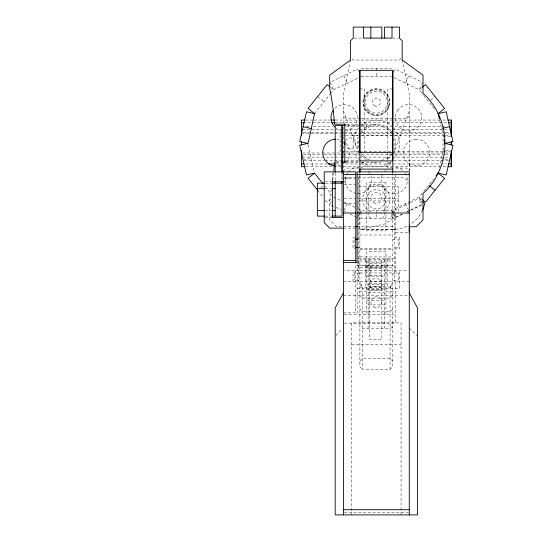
<?xml version="1.0" encoding="UTF-8"?>
<svg xmlns="http://www.w3.org/2000/svg" width="542" height="542" viewBox="0 0 542 542"><rect width="100%" height="100%" fill="white"/><g stroke="black" fill="none" stroke-linecap="round" stroke-linejoin="round"><path stroke-width="0.41" stroke-dasharray="2.71 2.03" d="M342.036 173.155L342.036 180.676L342.056 173.047M359.881 212.559L359.881 229.49L392.814 229.49A32.5 32.5 0 0 0 409.827 224.679M359.881 211.712L359.881 172.769M366.744 125.548L366.744 126.753L366.744 125.548L345.979 125.548M409.278 163.969L409.203 170.832L406.459 168.088L393.898 168.088M350.505 60.033L343.411 93.698L343.411 122.804M439.447 167.525L443.851 148.217M390.64 162.044L390.071 163.623A19.898 19.898 0 0 1 383.736 167.688M393.512 154.152L409.278 110.744M331.426 201.482L329.997 204.442L335.2 206.949M393.756 72.045L395.186 69.078L421.988 81.991M344.109 210.33L347.327 203.65M405.369 83.122L408.939 75.704M357.51 217.694L359.292 213.982M359.651 213.243L361.08 210.276L391.615 210.276L419.122 197.031L423.241 191.868M422.699 82.33L419.122 89.748L423.241 94.911M390.071 369.448L390.071 287.118L392.814 281.63L359.881 281.63L362.625 287.118L362.625 369.448L390.071 369.448L392.814 366.683L392.814 259.672L359.881 259.672L359.881 366.683L362.625 369.448M314.529 113.617L329.97 94.261M330.485 93.617L333.567 89.748L360.335 76.856M423.756 191.224L433.532 178.962M401.094 58.387L399.447 60.033L353.248 60.033L350.505 57.289M409.278 115.941L406.534 118.691L393.959 118.691M343.96 182.281L348.906 177.342M381.832 218.507L384.583 215.763L384.583 186.949L381.832 184.205L370.857 184.205L368.113 186.949L368.113 211.651M390.071 287.118L392.814 284.374M392.814 309.075L390.071 311.819L362.625 311.819L359.881 309.075M335.769 335.6L342.239 329.184M392.814 295.349L390.071 298.073L362.625 298.073L359.881 295.349M359.881 361.216L362.625 358.492L390.071 358.492L392.814 361.216M348.499 171.882L351.067 169.592A13.171 13.171 0 0 1 358.879 167.309M421.696 87.696L419.122 89.748L393.113 77.221M320.83 187.661L323.405 185.608M430.572 100.141L435.077 96.551M330.993 199.083L327.131 202.159L324.814 199.253M392.814 229.49L396.534 229.266M342.497 164.436L343.858 163.467M392.984 213.494L392.984 210.987L409.705 202.932M410.463 202.566L418.824 198.541L422.089 201.143M402.076 214.131L392.991 218.501L384.691 223.988L359.881 229.496L392.835 229.469M406.568 211.963L421.764 204.646L418.824 198.541M402.618 214.11L395.186 217.694L392.686 212.505M407.083 211.963L410.057 210.533M410.47 210.33L422.699 204.442L419.122 197.031L421.696 199.083M392.814 327.28L390.071 328.283L362.625 328.283L359.881 327.28M303.107 160.107L311.135 158.271M366.744 291.122L357.137 291.122M385.951 291.169L395.558 291.169M354.082 38.075L362.469 38.075M392.74 38.075L398.621 38.075M361.08 68.265L391.615 68.265M361.08 76.497L391.615 76.497M359.881 88.963L364.807 88.963L364.807 151.807M392.801 88.963L387.828 88.963L387.835 151.394M360.416 118.691L346.162 118.691L343.411 115.941M361.25 118.691L393.119 118.691M305.641 120.06L313.262 120.06M314.109 120.06L330.193 120.06M335.274 120.06L360.681 120.06M361.528 120.06L439.433 120.06M442.814 120.06L447.055 120.06M303.222 122.804L331.04 122.804M335.031 122.804L449.453 122.804M346.216 124.179L376.344 124.179M306.487 126.476L309.875 126.476M313.256 126.476L332.734 126.476M346.284 126.476L360.674 126.476M361.521 126.476L446.195 126.476M302.246 129.667L449.589 129.667M303.1 132.356L310.722 132.356M311.569 132.356L360.674 132.356M361.521 132.356L444.501 132.356M445.348 132.356L449.582 132.356M301.406 133.779L442.807 133.779M443.593 133.779L449.582 133.779M352.28 135.154L400.409 135.154M344.997 135.243L340.125 135.243L340.125 151.53L344.997 151.53M345.803 135.243L360.498 135.243M361.338 135.243L444.548 135.243M445.388 135.243L450.436 135.243M450.449 136.523L443.038 136.523L443.038 150.249L450.449 150.249M345.803 151.53L357.977 151.53M359.658 151.53L442.868 151.53M443.708 151.53L450.436 151.53M302.389 152.993L321.724 152.993M322.483 152.993L359.461 152.993M393.235 152.993L449.582 152.993M303.1 154.423L323.418 154.423M324.265 154.423L360.674 154.423M361.521 154.423L444.501 154.423M445.348 154.423L449.582 154.423M302.246 157.112L444.501 157.112M445.348 157.112L449.589 157.112M303.947 160.303L324.265 160.303M325.112 160.303L341.203 160.303M346.284 160.303L358.98 160.303M393.695 160.303L448.735 160.303M335.952 161.225L340.999 161.225M345.979 161.225L359.332 161.225M336.175 162.6L341.196 162.6M346.216 162.6L360.572 162.6M361.284 162.6L376.344 162.6M305.641 163.969L327.653 163.969M335.877 163.969L358.987 163.969M359.834 163.969L440.28 163.969M441.086 163.969L447.055 163.969M305.641 166.712L439.433 166.712M442.814 166.712L447.055 166.712M358.723 168.088L346.162 168.088L343.411 170.832L343.411 163.969M344.224 177.342L356.331 177.342M358.194 177.342L403.79 177.342L408.729 182.281M344.238 178.718L354.942 178.718M325.024 181.807L331.616 181.807M325.457 183.182L331.135 183.182M344.238 184.205L355.762 184.205M358.818 186.672L398.302 186.672L398.302 212.064M325.457 188.67L331.135 188.67M344.238 198.751L355.762 198.751M358.818 198.751L398.302 198.751M358.818 200.947L398.302 200.947M344.238 203.413L355.762 203.413M325.444 210.621L331.135 210.621M325.444 216.116L331.135 216.116M325.024 217.484L331.616 217.484M355.762 226.739L336.555 226.739L329.692 219.883L329.692 198.277A277.179 277.179 0 0 0 331.365 189.219M357.137 226.739L395.558 226.739M343.411 228.114L355.762 228.114M395.558 232.233L409.278 232.233M359.881 234.977L392.808 234.977M355.078 237.721L353.018 237.721L353.018 248.697L355.762 248.697M358.309 239.09L359.881 239.09M392.814 239.09L398.302 239.09L398.302 247.328L392.814 247.328M358.309 247.328L359.881 247.328M359.881 248.697L392.814 248.697M359.881 249.469L392.814 249.469M359.881 256.928L392.814 256.928M394.183 258.304L358.506 258.304L358.479 270.654L344.251 270.654M359.881 261.048L392.814 261.048M366.744 262.416L385.951 262.416M369.488 263.622L381.832 263.622M359.881 265.16L365.369 265.16M366.744 265.16L385.951 265.16M387.327 265.16L392.814 265.16M357.137 265.621L395.558 265.621M365.369 266.535L387.327 266.535M359.881 267.477L368.113 267.477M369.488 267.477L381.832 267.477M384.583 267.477L392.814 267.477M366.744 267.911L385.951 267.911M369.488 268.365L381.832 268.358M359.881 270.654L392.814 270.654M394.183 270.654L408.438 270.654M355.762 272.023L353.018 272.023L353.018 281.63M359.881 272.965L368.113 272.965M369.488 272.965L381.832 272.965M384.583 272.965L392.814 272.965M359.881 273.398L354.393 273.398L354.393 280.255L359.881 280.255M392.814 273.398L398.302 273.398L398.302 280.255L392.814 280.255M369.488 275.77L381.832 275.77M366.744 276.142L385.951 276.142M343.411 281.63L358.506 281.63L358.506 214.185M409.278 281.63L394.183 281.63L394.183 214.185M369.488 283.629L381.832 283.629M359.881 287.118L392.814 287.118M357.137 288.493L399.671 288.493L399.671 272.023L395.558 272.023L395.558 248.697L399.671 248.697L399.671 237.721L395.558 237.721L395.558 172.702M366.744 289.916L385.951 289.916M369.488 290.451L381.832 290.451M368.113 292.585L384.583 292.585M343.411 295.349L355.762 295.349M357.137 295.349L409.278 295.349M366.744 300.248L385.951 300.248M368.113 304.889L384.583 304.889M343.411 312.856L355.762 312.856L355.762 263.69M344.224 314.231L395.558 314.231M344.258 323.154L395.558 323.154L395.558 281.63M351.629 344.421L401.046 344.421M344.258 512.197L408.438 512.197M336.717 139.111L340.18 139.7A13.448 13.448 0 0 1 342.137 140.48M441.561 158.271L443.966 158.82M444.772 159.002L448.783 159.917M341.25 130.473L338.892 129.795A13.171 13.171 0 0 1 335.952 128.02M333.567 197.031L341.006 200.608M343.98 202.044L355.132 207.41M357.734 208.663L361.08 210.276L361.08 213.568M335.945 207.308L341.148 209.815M344.123 211.251L345.613 211.963M350.071 214.11L356.765 217.335M330.349 87.181L333.567 89.748L329.997 82.33L357.51 69.078L358.939 72.045M317.612 96.551L324.048 101.686M402.36 170.249L401.629 169.592A13.171 13.171 0 0 0 393.817 167.309M409.278 328.018L416.927 335.6M370.857 218.507L368.113 215.763L368.113 212.471M359.881 284.374L362.625 287.118M423.756 95.555L434.338 108.827M325.112 186.421L331.514 194.449M317.612 190.222L323.31 197.369M343.75 75.704L347.327 83.122M405.369 203.65L408.587 210.33M392.984 210.987L395.924 217.091M392.327 211.759L391.615 210.276L391.615 213.568M343.411 110.744L359.183 154.152M362.049 162.044L362.625 163.623A19.898 19.898 0 0 0 368.96 167.688M439.589 119.884L443.702 137.905M308.107 144.999L314.36 172.39M402.191 60.033L409.278 93.698L409.278 170.655M392.984 212.654L392.991 218.501L392.984 214.327M401.046 514.9L401.046 322.883L351.629 322.883L351.629 514.9M394.183 177.342L394.183 213.609M392.814 172.762L392.814 258.304M391.615 214.395L391.615 218.507L361.08 218.507L361.08 214.395M387.835 152.234L387.835 168.264M387.327 259.672L387.327 287.118M385.951 314.231L385.951 286.508L366.744 286.508L366.744 314.231M384.583 259.672L384.583 328.283M381.832 259.672L381.832 339.529L369.488 339.529L369.488 259.672M381.148 280.268A5.488 1.511 0 0 1 372.916 281.583A5.488 1.511 0 0 1 372.916 278.961A5.488 1.511 0 0 1 381.148 280.268L381.148 288.181M376.344 68.265L376.344 76.497M376.344 210.276L376.344 213.568M376.344 214.395L376.344 218.507M370.857 265.16L370.857 276.142M370.172 280.268L370.172 288.181M368.113 259.672L368.113 328.283M365.369 259.672L365.369 287.118M359.881 174.178L359.881 258.304M358.506 177.342L358.506 213.609M357.137 263.405L357.137 314.231M354.393 239.916L354.393 246.502M343.411 127.004L343.411 159.768M335.186 172.871L335.186 181.184M332.436 172.681L332.436 181.807M371.433 212.112A13.719 13.719 0 0 1 365.681 190.662A13.719 13.719 0 0 1 387.855 191.827A13.719 13.719 0 0 1 379.895 212.552M333.635 172.634A277.179 277.179 0 0 1 332.734 180.113M392.984 133.779A19.214 19.214 0 0 1 393.756 151.509M392.55 153.704A19.214 19.214 0 0 1 385.951 160.025M381.317 161.943A19.214 19.214 0 0 1 371.372 161.943M366.744 160.025A19.214 19.214 0 0 1 360.139 153.704M359.712 152.993A19.214 19.214 0 0 1 359.712 133.779M361.108 131.692A19.214 19.214 0 0 1 392.55 133.068M422.448 210.33A32.5 32.5 0 0 1 410.457 224.28M345.539 140.642A5.488 5.488 0 0 1 353.818 139.186A5.488 5.488 0 0 1 353.818 147.593A5.488 5.488 0 0 1 345.539 146.13M393.58 138.772A17.839 17.839 0 0 1 393.58 148.007M390.958 153.616A17.839 17.839 0 0 1 381.703 160.398M369.522 159.87A17.839 17.839 0 0 1 361.731 153.616M359.116 148.007A17.839 17.839 0 0 1 359.116 138.772M361.297 133.806A17.839 17.839 0 0 1 391.392 133.806M358.093 193.643A13.171 13.171 0 0 0 371.426 182.925L371.622 179.49A13.171 13.171 0 0 0 370.918 176.123M356.04 193.419A13.171 13.171 0 0 1 347.659 172.973M360.931 167.532A13.171 13.171 0 0 1 362.93 168.074M368.072 171.441A13.171 13.171 0 0 1 370.396 174.849M346.074 143.4A13.448 13.448 0 0 1 346.338 161.394M340.559 165.276A13.448 13.448 0 0 1 335.708 165.988M345.64 130.812A13.171 13.171 0 0 0 356.426 112.905L354.759 109.897A13.171 13.171 0 0 0 333.865 109.511M343.567 130.879A13.171 13.171 0 0 1 342.198 130.744M405.037 172.973A13.171 13.171 0 0 1 399.298 192.627A13.171 13.171 0 0 1 381.263 182.925L381.073 179.49A13.171 13.171 0 0 1 382.611 174.233M384.156 171.963A13.171 13.171 0 0 1 385.613 170.493M389.759 168.074A13.171 13.171 0 0 1 391.758 167.532M393.878 128A23.326 23.326 0 0 1 393.878 158.772M390.545 161.895A23.326 23.326 0 0 1 362.144 161.895M359.854 159.883A23.326 23.326 0 0 1 359.326 127.438A23.326 23.326 0 0 1 391.731 125.852M389.068 105.629L387.754 108.806A13.171 13.171 0 0 1 364.935 108.806L363.621 105.629A13.171 13.171 0 0 1 376.344 89.051A13.171 13.171 0 0 1 389.068 105.629M397.93 109.897L396.27 112.905A13.171 13.171 0 0 0 410.497 130.744C415.07 129.978 419.027 126.821 420.795 122.533A13.171 13.171 0 0 0 403.262 105.649L400.314 107.424L397.93 109.897M415.985 139.382L412.597 139.958A13.171 13.171 0 0 0 407.523 162.207L410.321 164.192A13.171 13.171 0 0 0 429.325 155.479A13.171 13.171 0 0 0 415.985 139.382M385.951 182.83L366.744 182.83L366.744 230.858L385.951 230.858L385.951 182.83M385.951 251.657L366.744 251.657L366.744 284.374L385.951 284.374L385.951 251.657M367.612 110.954A12.351 12.351 0 0 0 388.275 105.419A12.351 12.351 0 0 0 373.153 90.29A12.351 12.351 0 0 0 367.612 110.954M366.839 111.733A13.448 13.448 0 0 0 389.339 105.704A13.448 13.448 0 0 0 372.869 89.234A13.448 13.448 0 0 0 366.839 111.733M373.601 306.968A5.488 5.488 0 0 0 381.832 302.212A5.488 5.488 0 0 0 373.601 297.456A5.488 5.488 0 0 0 373.601 306.968M373.601 202.681A5.488 5.488 0 0 0 381.832 197.925A5.488 5.488 0 0 0 373.601 193.176A5.488 5.488 0 0 0 373.601 202.681M371.778 289.252A5.488 1.511 0 0 0 380.965 288.574A5.488 1.511 0 0 0 374.237 286.725A5.488 1.511 0 0 0 371.778 289.252M369.549 206.089A9.607 9.607 0 0 0 385.619 201.787A9.607 9.607 0 0 0 373.858 190.018A9.607 9.607 0 0 0 369.549 206.089M368.587 109.985A10.976 10.976 0 0 0 386.947 105.06A10.976 10.976 0 0 0 373.506 91.618A10.976 10.976 0 0 0 368.587 109.985M374.285 105.71A4.119 4.119 0 0 0 380.464 102.14A4.119 4.119 0 0 0 374.285 98.576A4.119 4.119 0 0 0 374.285 105.71"/><path stroke-width="0.81" d="M342.036 172.322L342.036 125.548L342.056 172.2M359.881 171.922L359.881 70.311L392.814 70.311L392.808 172.492M392.801 70.311L392.801 160.879L359.881 160.879M451.276 132.356L451.283 120.06L447.895 120.06M333.804 170.967L334.502 162.6M329.705 86.666L327.131 84.613L308.093 108.488L314.529 113.617L307.91 144.152M438.336 172.39L436.1 175.737M444.779 144.152L444.128 139.761M343.411 292.904L335.18 307.937L335.18 514.9L417.509 514.9L417.509 307.937L409.278 292.904M322.991 183.765L314.529 173.155L308.093 178.291L317.869 190.547M422.34 87.181L425.558 84.613L444.596 108.488L438.16 113.617L439.413 119.105M438.16 113.617L446.188 111.787L452.983 141.557L444.955 143.386L452.983 145.222L446.188 174.985L438.16 173.155L444.596 178.291L425.558 202.159L422.34 199.592M442.36 128.319L449.582 126.672M314.529 173.155L306.508 174.985L299.712 145.222L307.741 143.386L299.712 141.557L306.508 111.787L314.529 113.617M304.794 120.06L301.406 120.06L301.406 135.778M331.04 120.06L334.428 120.06M301.406 122.804L303.947 122.804M331.887 122.804L334.428 122.804M448.749 122.804L451.29 122.804M345.383 124.179L334.502 124.179L333.804 115.805A277.179 277.179 0 0 0 329.692 88.502L329.692 75.128L350.505 60.033L350.505 40.819L353.248 38.075L353.248 27.1L381.832 27.1L381.832 38.075M345.349 125.548L335.186 125.548L335.186 172.322M392.801 152.648L359.881 152.648L359.881 70.311M341.833 161.225L345.349 161.225M342.036 162.6L345.383 162.6M301.406 163.969L303.947 163.969M328.499 163.969L334.428 163.969M448.749 163.969L451.29 163.969L451.283 166.712L447.895 166.712M304.794 166.712L301.406 166.712L301.406 150.527M392.808 169.111L359.881 169.111L359.881 172.492M343.411 174.599L355.762 174.599M357.137 174.599L409.278 174.599M343.411 181.807L332.436 181.807L332.436 217.484M324.644 183.182L317.348 183.182L317.348 216.116L324.644 216.116M331.941 183.182L342.056 183.182L342.036 181.509L342.056 216.116L331.914 216.116M317.348 188.67L324.644 188.67M331.941 188.67L335.186 188.67M317.348 210.621L324.644 210.621M331.941 210.621L335.186 210.621M343.411 213.02L355.762 213.02M357.137 213.02L409.278 213.02M331.718 217.484L343.411 217.484M355.152 226.739L357.673 226.739M409.278 226.739L416.141 226.739L423.004 219.883L423.004 193.331L424.86 191.902A68.61 68.61 0 0 0 424.86 94.87L423.004 93.448L423.004 75.128L402.191 60.033L402.191 40.819L399.447 38.075L399.447 27.1L384.583 27.1L384.583 38.075M343.411 228.114L329.692 228.114L324.204 222.627L324.204 171.855L355.762 171.855L355.762 262.945M355.173 239.09L357.53 239.09M355.173 247.328L357.53 247.328M343.411 260.404L355.762 260.404M343.411 262.572L357.137 262.572L357.137 171.855L409.278 171.855L409.278 514.9M343.411 509.71L409.278 509.71M303.107 126.672L311.135 128.501M429.284 185.608L435.077 190.222M422.746 201.671L424.704 203.23A32.5 32.5 0 0 1 422.448 210.33M451.276 154.423L451.283 163.969M409.271 226.346L409.278 232.233M451.29 120.06L451.29 136.245M451.29 142.126L451.29 144.646M451.29 150.527L451.29 166.712M451.276 126.476L451.276 136.523M451.276 141.611L451.276 145.161M451.276 150.249L451.276 160.303M392.015 27.1L392.015 38.075L363.425 38.075L363.425 27.1M370.857 27.1L370.857 38.075M344.8 124.179L344.8 162.6M343.411 171.855L343.411 514.9M335.186 181.184L335.186 216.116M301.406 141.699L301.406 145.08M332.625 180.947A277.179 277.179 0 0 1 332.273 183.433M344.99 144.809A5.488 5.488 0 0 1 344.99 141.97M335.01 165.94A13.448 13.448 0 0 1 322.768 152.397A13.448 13.448 0 0 1 335.308 139.131M334.915 127.106A13.171 13.171 0 0 1 333.452 110.053"/></g></svg>
